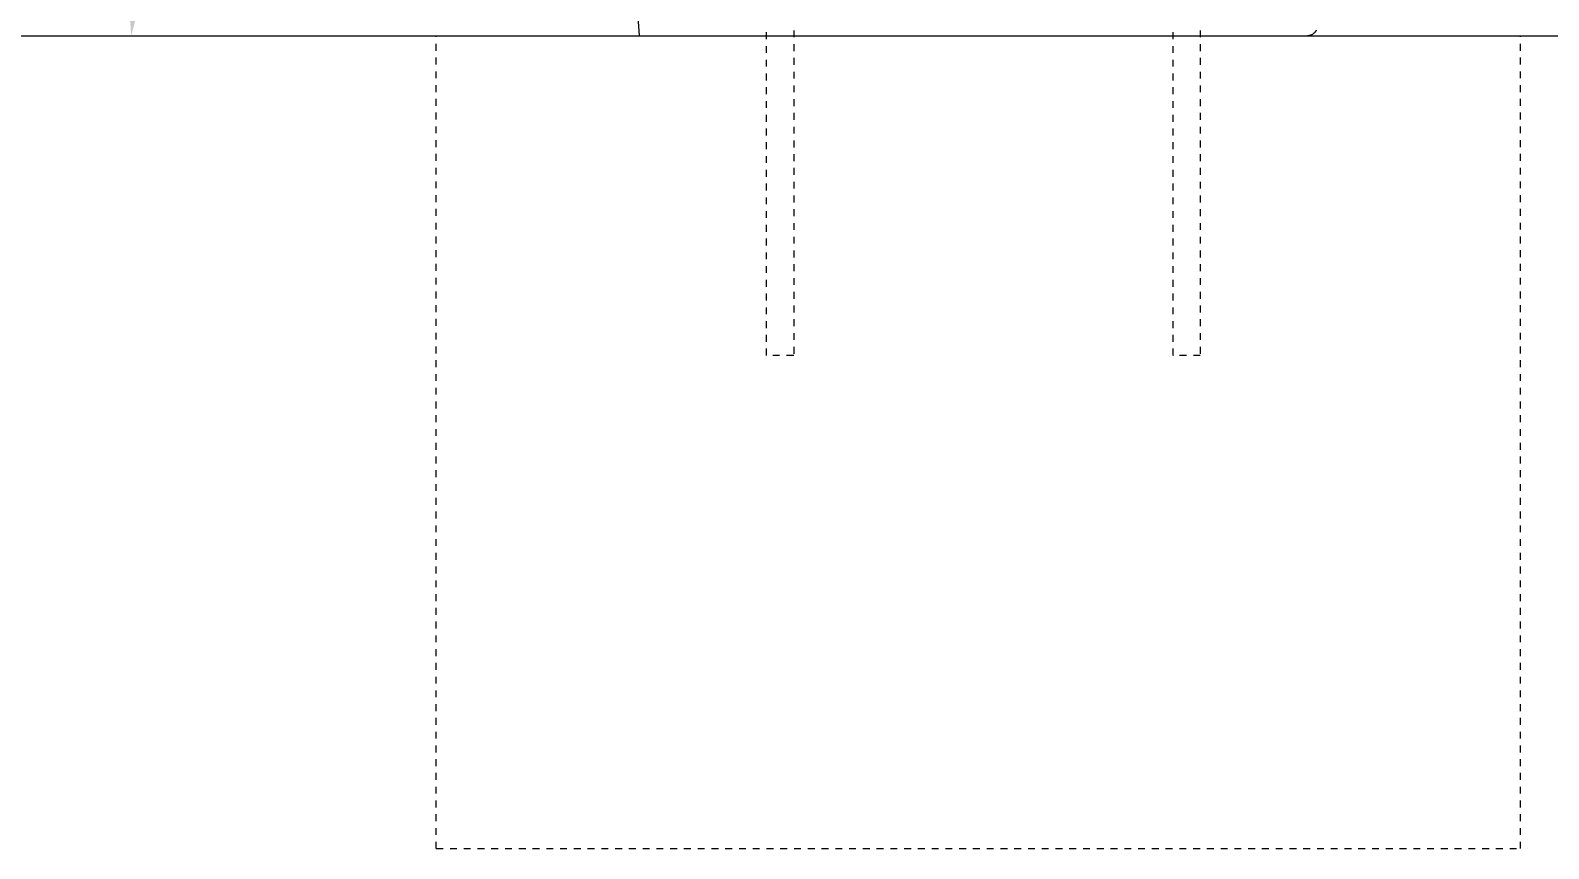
# Model space of a CAD drawing. Header units: inches. Extents: x 7 to 162, y -1 to 92.
# Drawn here: x 46.56 to 68.63, y 34.7 to 46.6 of the extents above; entities that cross this region are included whole.
import ezdxf

# ---------------------------------------------------------------- set-up
doc = ezdxf.new("R2010")
doc.units = ezdxf.units.IN
doc.linetypes.add('HIDDEN', pattern=[1.905, 1.27, -0.635])
for name, color, linetype, lineweight in [('ZANO_R', 7, 'Continuous', 0), ('ZANO_R_przerywana', 250, 'HIDDEN', 0), ('ZANO_W', 1, 'Continuous', 0)]:
    doc.layers.add(name, color=color, linetype=linetype, lineweight=lineweight)
doc.styles.get("Standard").update_dxf_attribs({"font": 'arial.ttf'})
doc.dimstyles.new('amerykanie', dxfattribs={"dimtxt": 50, "dimasz": 50, "dimexe": 0.5, "dimexo": 0.5, "dimgap": 1, "dimtad": 1, "dimdec": 0, "dimzin": 0, "dimlunit": 5, "dimtxsty": 'Standard', "dimcen": 0.09, "dimclrd": 1, "dimclre": 1, "dimclrt": 1, "dimazin": 0, "dimtfac": 1, "dimtdec": 0, "dimtmove": 0, "dimatfit": 3, "dimfxl": 1, "dimtzin": 0, "dimarcsym": 1})

# ---------------------------------------------------------------- blocks, each defined once
blk = doc.blocks.new('*D355')
at = {"layer": 'ZANO_W', "color": 1, "lineweight": -2}
blk.add_line((53.632, 49.341), (53.389, 52.807), dxfattribs=at)
blk.add_arc((53.829, 46.521), 5.801, 103.8886, 170.1114, dxfattribs=at)
at = {"layer": 'ZANO_W', "color": 1}
for points in [[(52.462, 51.989), (52.41, 52.318), (53.424, 52.309)], [(47.948, 47.532), (48.28, 47.503), (48.027, 46.521)]]:
    blk.add_solid(points, dxfattribs=at)
at = {"layer": 'ZANO_W', "color": 1, "insert": (48.748, 51.26), "char_height": 1.25, "attachment_point": 5, "rotation": 47}
blk.add_mtext("86%%d0'", dxfattribs=at)

msp = doc.modelspace()

# ---------------------------------------------------------------- linework, layer by layer
at = {"layer": 'ZANO_R'}
for p, q in [((55.32636, 47.69127), (55.40816, 46.52145)), ((65.21387, 46.55758), (65.2099, 46.55429)), ((65.21772, 46.561), (65.21387, 46.55758)), ((65.22144, 46.56455), (65.21772, 46.561)), ((65.22505, 46.56823), (65.22144, 46.56455)), ((65.22852, 46.57203), (65.22505, 46.56823)), ((65.23187, 46.57595), (65.22852, 46.57203)), ((65.23507, 46.57998), (65.23187, 46.57595)), ((65.23814, 46.58412), (65.23507, 46.57998)), ((65.24106, 46.58836), (65.23814, 46.58412)), ((65.24383, 46.5927), (65.24106, 46.58836)), ((65.24646, 46.59713), (65.24383, 46.5927)), ((65.24893, 46.60165), (65.24646, 46.59713)), ((52.45937, 46.52145), (68.21518, 46.52145)), ((65.1247, 46.52168), (65.11955, 46.52148)), ((65.12983, 46.52206), (65.1247, 46.52168)), ((65.13495, 46.52261), (65.12983, 46.52206)), ((65.14005, 46.52334), (65.13495, 46.52261)), ((65.14512, 46.52424), (65.14005, 46.52334)), ((65.15016, 46.52532), (65.14512, 46.52424)), ((65.15516, 46.52657), (65.15016, 46.52532)), ((65.16011, 46.52799), (65.15516, 46.52657)), ((65.165, 46.52958), (65.16011, 46.52799)), ((65.16985, 46.53134), (65.165, 46.52958)), ((65.17462, 46.53326), (65.16985, 46.53134)), ((65.17933, 46.53535), (65.17462, 46.53326)), ((65.18397, 46.53759), (65.17933, 46.53535)), ((65.18852, 46.54), (65.18397, 46.53759)), ((65.19299, 46.54256), (65.18852, 46.54)), ((65.19737, 46.54527), (65.19299, 46.54256)), ((65.20165, 46.54813), (65.19737, 46.54527)), ((65.20583, 46.55114), (65.20165, 46.54813)), ((65.2099, 46.55429), (65.20583, 46.55114))]:
    msp.add_line(p, q, dxfattribs=at)
for points in [[(9.12901, 46.52145), (87.60646, 46.52145)], [(55.40816, 46.52145), (65.13495, 46.52261)]]:
    msp.add_lwpolyline(points, dxfattribs=at)
at = {"layer": 'ZANO_R_przerywana', "ltscale": 0.05}
for p, q in [((57.25985, 41.87333), (57.25985, 46.60007)), ((57.65375, 46.60007), (57.65375, 41.87333)), ((63.16828, 41.87333), (63.16828, 46.60007)), ((63.56218, 46.60007), (63.56218, 41.87333)), ((52.45937, 34.70459), (52.45937, 46.52145)), ((68.21518, 34.70459), (68.21518, 46.52145)), ((57.64975, 41.87333), (57.25986, 41.87333)), ((57.65276, 41.87333), (57.64975, 41.87333)), ((57.65352, 41.87333), (57.65276, 41.87333)), ((57.6537, 41.87333), (57.65352, 41.87333)), ((57.65374, 41.87333), (57.6537, 41.87333)), ((57.65375, 41.87333), (57.65374, 41.87333)), ((57.65375, 41.87333), (57.65375, 41.87333)), ((57.65375, 41.87333), (57.65375, 41.87333)), ((57.65375, 41.87333), (57.65375, 41.87333)), ((57.65375, 41.87333), (57.65375, 41.87333)), ((63.16829, 41.87333), (63.16828, 41.87333)), ((63.16828, 41.87333), (63.16828, 41.87333)), ((63.16828, 41.87333), (63.16828, 41.87333)), ((63.16828, 41.87333), (63.16828, 41.87333)), ((63.16828, 41.87333), (63.16829, 41.87333)), ((63.16833, 41.87333), (63.16829, 41.87333)), ((63.16851, 41.87333), (63.16833, 41.87333)), ((63.16927, 41.87333), (63.16851, 41.87333)), ((63.17228, 41.87333), (63.16927, 41.87333)), ((63.56218, 41.87333), (63.17228, 41.87333)), ((52.45937, 34.70459), (68.21518, 34.70459))]:
    msp.add_line(p, q, dxfattribs=at)

# ---------------------------------------------------------------- dimensions: what is measured, and where the dimension line sits
at = {"layer": 'ZANO_W'}
dim = msp.add_angular_dim_2l(base=(50.69745, 51.40517), line1=((9.12901, 46.52145), (87.60646, 46.52145)), line2=((53.66645, 48.84225), (53.75437, 47.58486)), dimstyle='amerykanie', override={"dimtxt": 1.25, "dimasz": 1, "dimgap": 0.5, "dimdec": 4, "dimaunit": 1, "dimadec": 1, "dimtdec": 4, "dimtmove": 1, "dimfrac": 2}, dxfattribs=at)
dim.commit()
dim.dimension.update_dxf_attribs({"geometry": '*D355', "text_midpoint": (48.74754, 51.25974)})

doc.saveas('drawing.dxf')
